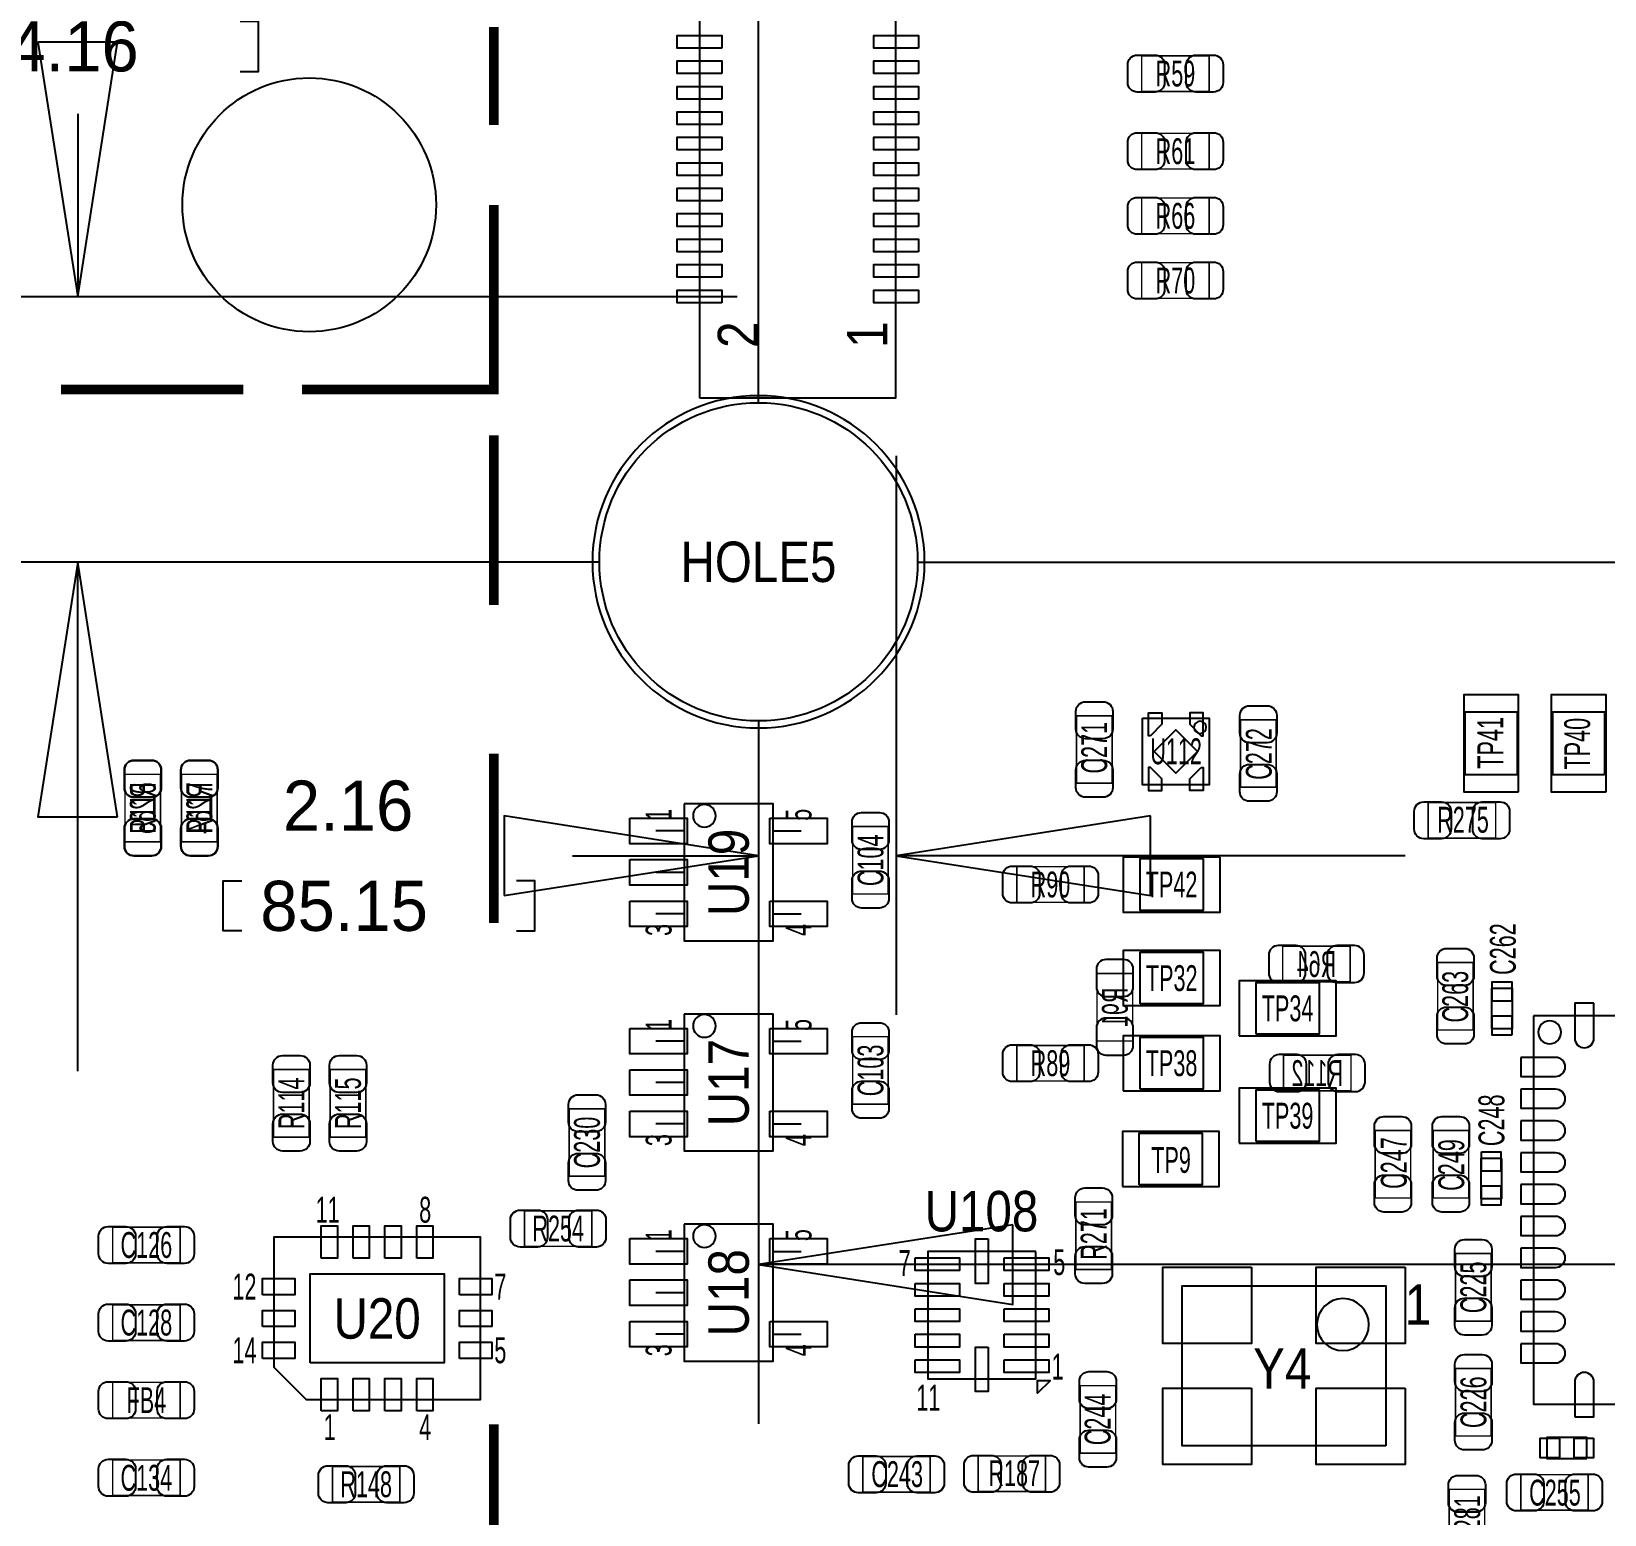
# Model space of a CAD drawing. Extents: x -31 to 174, y -12 to 124.
# Drawn here: x 35.92 to 60.64, y 23.21 to 46.51 of the extents above; entities that cross this region are included whole.
import ezdxf
from ezdxf.enums import TextEntityAlignment as Align

# ---------------------------------------------------------------- set-up
doc = ezdxf.new("R2010")
doc.units = 0
for name, color, linetype in [('BG_DIMENSION', 1, 'CONTINUOUS'), ('PG_ASSEMBLY_BOTTOM', 140, 'CONTINUOUS'), ('PG_ASSEMBLY_TOP', 140, 'CONTINUOUS'), ('PIN_BOTTOM', 2, 'CONTINUOUS'), ('PIN_TOP', 160, 'CONTINUOUS'), ('RD_ASSEMBLY_BOTTOM', 140, 'CONTINUOUS'), ('RD_ASSEMBLY_TOP', 140, 'CONTINUOUS')]:
    doc.layers.add(name, color=color, linetype=linetype)

msp = doc.modelspace()

# ---------------------------------------------------------------- linework, layer by layer
at = {"layer": 'BG_DIMENSION'}
for points in [[(47.3456, 40.671242), (47.3456, 71.003922)], [(39.19728, 45.88002), (39.48938, 45.88002), (39.48938, 46.66742), (39.19728, 46.66742)], [(36.01974, 46.340776), (36.64458, 42.340784), (37.26942, 46.340776), (36.01974, 46.340776)], [(36.64458, 45.21327), (36.64458, 42.340784)], [(47.008288, 42.340784), (34.144458, 42.340784)], [(49.50841, 39.840662), (49.50841, 31.058358)], [(44.845478, 38.17112), (-28.512262, 38.17112)], [(44.845478, 38.17112), (34.144458, 38.17112)], [(37.26942, 34.171128), (36.64458, 38.17112), (36.01974, 34.171128), (37.26942, 34.171128)], [(36.64458, 30.171136), (36.64458, 38.17112)], [(49.845722, 38.17112), (91.143582, 38.17112)], [(49.845722, 38.17112), (85.672422, 38.17112)], [(47.3456, 35.670998), (47.3456, 31.058358)], [(47.3456, 35.670998), (47.3456, 24.634698)], [(43.345608, 32.93364), (47.3456, 33.55848), (43.345608, 34.18332), (43.345608, 32.93364)], [(53.508402, 34.18332), (49.50841, 33.55848), (53.508402, 32.93364), (53.508402, 34.18332)], [(44.42333, 33.55848), (47.3456, 33.55848)], [(57.508394, 33.55848), (49.50841, 33.55848)], [(39.22268, 32.37738), (38.93058, 32.37738), (38.93058, 33.16478), (39.22268, 33.16478)], [(43.54068, 32.37738), (43.83278, 32.37738), (43.83278, 33.16478), (43.54068, 33.16478)], [(51.345592, 27.75966), (47.3456, 27.13482), (51.345592, 26.50998), (51.345592, 27.75966)], [(63.21933, 27.13482), (47.3456, 27.13482)]]:
    msp.add_lwpolyline(points, dxfattribs=at)
at = {"layer": 'PG_ASSEMBLY_BOTTOM', "const_width": 0.024892}
for points in [[(37.388292, 33.77692), (37.948108, 33.77692), (37.948108, 34.837116), (37.388292, 34.837116), (37.388292, 33.77692)], [(38.277292, 33.77692), (38.837108, 33.77692), (38.837108, 34.837116), (38.277292, 34.837116), (38.277292, 33.77692)], [(56.645048, 31.576772), (56.645048, 32.136588), (55.584852, 32.136588), (55.584852, 31.576772), (56.645048, 31.576772)], [(52.666392, 30.647132), (53.226208, 30.647132), (53.226208, 31.707328), (52.666392, 31.707328), (52.666392, 30.647132)], [(56.659018, 29.863542), (56.659018, 30.423358), (55.598822, 30.423358), (55.598822, 29.863542), (56.659018, 29.863542)]]:
    msp.add_lwpolyline(points, dxfattribs=at)
at = {"layer": 'PG_ASSEMBLY_TOP'}
for points in [[(46.42612, 40.748966), (46.42612, 61.545216), (49.49952, 61.545216), (49.49952, 40.748966), (46.42612, 40.748966)], [(59.293506, 34.56432), (59.293506, 36.08832), (58.429906, 36.08832), (58.429906, 34.56432), (59.293506, 34.56432)], [(60.668916, 34.56051), (60.668916, 36.08451), (59.805316, 36.08451), (59.805316, 34.56051), (60.668916, 34.56051)], [(46.175676, 34.372042), (46.175676, 32.221932), (47.575724, 32.221932), (47.575724, 34.372042), (46.175676, 34.372042)], [(46.1899, 33.9471), (45.7327, 33.9471)], [(47.5615, 33.9471), (48.0187, 33.9471)], [(54.600094, 33.537906), (53.076094, 33.537906), (53.076094, 32.674306), (54.600094, 32.674306), (54.600094, 33.537906)], [(46.1899, 33.29686), (45.7327, 33.29686)], [(46.1899, 32.64662), (45.7327, 32.64662)], [(47.5615, 32.64662), (48.0187, 32.64662)], [(53.07838, 31.2039), (54.60238, 31.2039), (54.60238, 32.0675), (53.07838, 32.0675), (53.07838, 31.2039)], [(54.89956, 30.72892), (56.42356, 30.72892), (56.42356, 31.59252), (54.89956, 31.59252), (54.89956, 30.72892)], [(46.175676, 31.070042), (46.175676, 28.919932), (47.575724, 28.919932), (47.575724, 31.070042), (46.175676, 31.070042)], [(53.07584, 29.867098), (54.59984, 29.867098), (54.59984, 30.730698), (53.07584, 30.730698), (53.07584, 29.867098)], [(46.1899, 30.6451), (45.7327, 30.6451)], [(47.5615, 30.6451), (48.0187, 30.6451)], [(46.1899, 29.99486), (45.7327, 29.99486)], [(54.89956, 29.04236), (56.42356, 29.04236), (56.42356, 29.90596), (54.89956, 29.90596), (54.89956, 29.04236)], [(46.1899, 29.34462), (45.7327, 29.34462)], [(47.5615, 29.34462), (48.0187, 29.34462)], [(53.06441, 28.36291), (54.58841, 28.36291), (54.58841, 29.22651), (53.06441, 29.22651), (53.06441, 28.36291)], [(46.175676, 27.768042), (46.175676, 25.617932), (47.575724, 25.617932), (47.575724, 27.768042), (46.175676, 27.768042)], [(40.234108, 25.01392), (42.976292, 25.01392), (42.976292, 27.56408), (39.726108, 27.56408), (39.726108, 25.52192), (40.234108, 25.01392)], [(46.1899, 27.3431), (45.7327, 27.3431)], [(47.5615, 27.3431), (48.0187, 27.3431)], [(51.707034, 27.339798), (50.007266, 27.339798), (50.007266, 25.339802), (51.707034, 25.339802), (51.707034, 27.339798)], [(57.20461, 24.286718), (54.00421, 24.286718), (54.00421, 26.801318), (57.20461, 26.801318), (57.20461, 24.286718)], [(46.1899, 26.69286), (45.7327, 26.69286)], [(46.1899, 26.04262), (45.7327, 26.04262)], [(47.5615, 26.04262), (48.0187, 26.04262)]]:
    msp.add_lwpolyline(points, dxfattribs=at)
for points, const_width in [([(43.184318, 45.040804), (43.184318, 46.58106)], 0.1524), ([(54.428898, 46.126908), (54.428898, 45.567092), (53.368702, 45.567092), (53.368702, 46.126908), (54.428898, 46.126908)], 0.024892), ([(54.428898, 44.907708), (54.428898, 44.347892), (53.368702, 44.347892), (53.368702, 44.907708), (54.428898, 44.907708)], 0.024892), ([(40.172132, 40.884094), (43.184318, 40.884094), (43.184318, 43.780964)], 0.1524), ([(54.428898, 43.891708), (54.428898, 43.331892), (53.368702, 43.331892), (53.368702, 43.891708), (54.428898, 43.891708)], 0.024892), ([(54.428898, 42.875708), (54.428898, 42.315892), (53.368702, 42.315892), (53.368702, 42.875708), (54.428898, 42.875708)], 0.024892), ([(36.381182, 40.884094), (39.250112, 40.884094)], 0.1524), ([(43.184318, 40.16375), (43.184318, 37.499798)], 0.1524), ([(52.904898, 34.697162), (52.345082, 34.697162), (52.345082, 35.757358), (52.904898, 35.757358), (52.904898, 34.697162)], 0.024892), ([(54.921912, 35.693858), (55.481728, 35.693858), (55.481728, 34.633662), (54.921912, 34.633662), (54.921912, 35.693858)], 0.024892), ([(43.184318, 35.16376), (43.184318, 32.499808)], 0.1524), ([(37.948108, 33.77692), (37.388292, 33.77692), (37.388292, 34.837116), (37.948108, 34.837116), (37.948108, 33.77692)], 0.024892), ([(38.837108, 33.77692), (38.277292, 33.77692), (38.277292, 34.837116), (38.837108, 34.837116), (38.837108, 33.77692)], 0.024892), ([(57.871614, 33.834832), (57.871614, 34.394648), (58.93181, 34.394648), (58.93181, 33.834832), (57.871614, 33.834832)], 0.024892), ([(48.825912, 34.017204), (49.385728, 34.017204), (49.385728, 32.957008), (48.825912, 32.957008), (48.825912, 34.017204)], 0.024892), ([(51.404774, 32.826198), (51.404774, 33.386014), (52.46497, 33.386014), (52.46497, 32.826198), (51.404774, 32.826198)], 0.024892), ([(58.020712, 31.881318), (58.580528, 31.881318), (58.580528, 30.821122), (58.020712, 30.821122), (58.020712, 31.881318)], 0.024892), ([(48.825912, 30.715204), (49.385728, 30.715204), (49.385728, 29.655008), (48.825912, 29.655008), (48.825912, 30.715204)], 0.024892), ([(51.40452, 30.01899), (51.40452, 30.578806), (52.464716, 30.578806), (52.464716, 30.01899), (51.40452, 30.01899)], 0.024892), ([(40.283892, 29.138626), (39.724076, 29.138626), (39.724076, 30.198822), (40.283892, 30.198822), (40.283892, 29.138626)], 0.024892), ([(41.172892, 29.138626), (40.613076, 29.138626), (40.613076, 30.198822), (41.172892, 30.198822), (41.172892, 29.138626)], 0.024892), ([(44.929298, 28.522422), (44.369482, 28.522422), (44.369482, 29.582618), (44.929298, 29.582618), (44.929298, 28.522422)], 0.024892), ([(57.036462, 29.240988), (57.596278, 29.240988), (57.596278, 28.180792), (57.036462, 28.180792), (57.036462, 29.240988)], 0.024892), ([(58.508138, 28.180792), (57.948322, 28.180792), (57.948322, 29.240988), (58.508138, 29.240988), (58.508138, 28.180792)], 0.024892), ([(44.727368, 27.981148), (44.727368, 27.421332), (43.667172, 27.421332), (43.667172, 27.981148), (44.727368, 27.981148)], 0.024892), ([(52.894738, 27.058112), (52.334922, 27.058112), (52.334922, 28.118308), (52.894738, 28.118308), (52.894738, 27.058112)], 0.024892), ([(38.254178, 27.723084), (38.254178, 27.163268), (37.193982, 27.163268), (37.193982, 27.723084), (38.254178, 27.723084)], 0.024892), ([(58.860944, 26.247344), (58.301128, 26.247344), (58.301128, 27.30754), (58.860944, 27.30754), (58.860944, 26.247344)], 0.024892), ([(38.254178, 26.503884), (38.254178, 25.944068), (37.193982, 25.944068), (37.193982, 26.503884), (38.254178, 26.503884)], 0.024892), ([(58.302906, 25.502616), (58.862722, 25.502616), (58.862722, 24.44242), (58.302906, 24.44242), (58.302906, 25.502616)], 0.024892), ([(37.193982, 24.724868), (37.193982, 25.284684), (38.254178, 25.284684), (38.254178, 24.724868), (37.193982, 24.724868)], 0.024892), ([(52.959508, 24.172672), (52.399692, 24.172672), (52.399692, 25.232868), (52.959508, 25.232868), (52.959508, 24.172672)], 0.024892), ([(43.184318, 24.62276), (43.184318, 22.499828)], 0.1524), ([(37.193982, 23.505668), (37.193982, 24.065484), (38.254178, 24.065484), (38.254178, 23.505668), (37.193982, 23.505668)], 0.024892), ([(50.044858, 24.119078), (50.044858, 23.559262), (48.984662, 23.559262), (48.984662, 24.119078), (50.044858, 24.119078)], 0.024892), ([(51.857148, 24.127968), (51.857148, 23.568152), (50.796952, 23.568152), (50.796952, 24.127968), (51.857148, 24.127968)], 0.024892), ([(40.648382, 23.404068), (40.648382, 23.963884), (41.708578, 23.963884), (41.708578, 23.404068), (40.648382, 23.404068)], 0.024892), ([(59.327542, 23.274782), (59.327542, 23.834598), (60.387738, 23.834598), (60.387738, 23.274782), (59.327542, 23.274782)], 0.024892), ([(58.20029, 23.603966), (58.760106, 23.603966), (58.760106, 22.54377), (58.20029, 22.54377), (58.20029, 23.603966)], 0.024892)]:
    msp.add_lwpolyline(points, dxfattribs=dict(at, const_width=const_width))
for points in [[(49.955704, 38.1762, 1), (44.735496, 38.1762, 1), (49.955704, 38.1762)], [(54.38267, 35.575748, 1), (54.190646, 35.575748, 1), (54.38267, 35.575748)], [(46.6725, 34.18586, 1), (46.3169, 34.18586, 1), (46.6725, 34.18586)], [(46.6725, 30.88386, 1), (46.3169, 30.88386, 1), (46.6725, 30.88386)], [(59.961018, 30.7848, 1), (59.601862, 30.7848, 1), (59.961018, 30.7848)], [(46.6725, 27.58186, 1), (46.3169, 27.58186, 1), (46.6725, 27.58186)], [(56.94045, 26.191718, 1), (56.12257, 26.191718, 1), (56.94045, 26.191718)]]:
    msp.add_lwpolyline(points, format="xyb", dxfattribs=at)
for points in [[(53.38064, 35.719766), (54.430676, 35.719766), (54.430676, 34.66973), (53.38064, 34.66973)], [(58.86704, 30.84449), (59.19724, 30.84449), (59.19724, 31.47441), (58.86704, 31.47441)], [(59.525408, 31.040832), (59.525408, 24.940768), (65.625472, 24.940768), (65.625472, 31.040832)], [(59.02706, 28.80233), (58.69686, 28.80233), (58.69686, 28.17241), (59.02706, 28.17241)], [(51.933348, 25.315926), (51.73091, 25.113488), (51.73091, 25.315926)], [(60.36564, 24.08809), (60.36564, 24.41829), (59.73572, 24.41829), (59.73572, 24.08809)]]:
    msp.add_lwpolyline(points, close=True, dxfattribs=at)
at = {"layer": 'PIN_BOTTOM'}
for points in [[(37.378132, 34.906966), (37.378132, 34.627058, 0.414846), (37.528246, 34.476944), (37.808154, 34.476944, 0.414846), (37.958268, 34.627058), (37.958268, 34.906966, 0.414846), (37.808154, 35.05708), (37.528246, 35.05708, 0.414846)], [(38.267132, 34.906966), (38.267132, 34.627058, 0.414846), (38.417246, 34.476944), (38.697154, 34.476944, 0.414846), (38.847268, 34.627058), (38.847268, 34.906966, 0.414846), (38.697154, 35.05708), (38.417246, 35.05708, 0.414846)], [(37.958268, 33.70707), (37.958268, 33.986978, 0.414846), (37.808154, 34.137092), (37.528246, 34.137092, 0.414846), (37.378132, 33.986978), (37.378132, 33.70707, 0.414846), (37.528246, 33.556956), (37.808154, 33.556956, 0.414846)], [(38.847268, 33.70707), (38.847268, 33.986978, 0.414846), (38.697154, 34.137092), (38.417246, 34.137092, 0.414846), (38.267132, 33.986978), (38.267132, 33.70707, 0.414846), (38.417246, 33.556956), (38.697154, 33.556956, 0.414846)], [(55.515002, 31.566612), (55.79491, 31.566612, 0.414846), (55.945024, 31.716726), (55.945024, 31.996634, 0.414846), (55.79491, 32.146748), (55.515002, 32.146748, 0.414846), (55.364888, 31.996634), (55.364888, 31.716726, 0.414846)], [(56.714898, 32.146748), (56.43499, 32.146748, 0.414846), (56.284876, 31.996634), (56.284876, 31.716726, 0.414846), (56.43499, 31.566612), (56.714898, 31.566612, 0.414846), (56.865012, 31.716726), (56.865012, 31.996634, 0.414846)], [(52.656232, 31.777178), (52.656232, 31.49727, 0.414846), (52.806346, 31.347156), (53.086254, 31.347156, 0.414846), (53.236368, 31.49727), (53.236368, 31.777178, 0.414846), (53.086254, 31.927292), (52.806346, 31.927292, 0.414846)], [(53.236368, 30.577282), (53.236368, 30.85719, 0.414846), (53.086254, 31.007304), (52.806346, 31.007304, 0.414846), (52.656232, 30.85719), (52.656232, 30.577282, 0.414846), (52.806346, 30.427168), (53.086254, 30.427168, 0.414846)], [(55.528972, 29.853382), (55.80888, 29.853382, 0.414846), (55.958994, 30.003496), (55.958994, 30.283404, 0.414846), (55.80888, 30.433518), (55.528972, 30.433518, 0.414846), (55.378858, 30.283404), (55.378858, 30.003496, 0.414846)], [(56.728868, 30.433518), (56.44896, 30.433518, 0.414846), (56.298846, 30.283404), (56.298846, 30.003496, 0.414846), (56.44896, 29.853382), (56.728868, 29.853382, 0.414846), (56.878982, 30.003496), (56.878982, 30.283404, 0.414846)]]:
    msp.add_lwpolyline(points, format="xyb", close=True, dxfattribs=at)
for centre, radius in [((40.2844, 43.784266), 1.9939), ((47.3456, 38.1762), 2.499995)]:
    msp.add_circle(centre, radius, dxfattribs=at)
at = {"layer": 'PIN_TOP'}
for points in [[(46.767242, 46.246415), (46.067218, 46.246415), (46.067218, 46.446313), (46.767242, 46.446313)], [(49.858422, 46.246415), (49.158398, 46.246415), (49.158398, 46.446313), (49.858422, 46.446313)], [(46.767242, 45.846365), (46.067218, 45.846365), (46.067218, 46.046263), (46.767242, 46.046263)], [(49.858422, 45.846365), (49.158398, 45.846365), (49.158398, 46.046263), (49.858422, 46.046263)], [(46.767242, 45.446315), (46.067218, 45.446315), (46.067218, 45.646213), (46.767242, 45.646213)], [(49.858422, 45.446315), (49.158398, 45.446315), (49.158398, 45.646213), (49.858422, 45.646213)], [(46.767242, 45.046265), (46.067218, 45.046265), (46.067218, 45.246163), (46.767242, 45.246163)], [(49.858422, 45.046265), (49.158398, 45.046265), (49.158398, 45.246163), (49.858422, 45.246163)], [(46.767242, 44.646215), (46.067218, 44.646215), (46.067218, 44.846113), (46.767242, 44.846113)], [(49.858422, 44.646215), (49.158398, 44.646215), (49.158398, 44.846113), (49.858422, 44.846113)], [(46.767242, 44.246165), (46.067218, 44.246165), (46.067218, 44.446063), (46.767242, 44.446063)], [(49.858422, 44.246165), (49.158398, 44.246165), (49.158398, 44.446063), (49.858422, 44.446063)], [(46.767242, 43.846115), (46.067218, 43.846115), (46.067218, 44.046013), (46.767242, 44.046013)], [(49.858422, 43.846115), (49.158398, 43.846115), (49.158398, 44.046013), (49.858422, 44.046013)], [(46.767242, 43.446065), (46.067218, 43.446065), (46.067218, 43.645963), (46.767242, 43.645963)], [(49.858422, 43.446065), (49.158398, 43.446065), (49.158398, 43.645963), (49.858422, 43.645963)], [(46.767242, 43.046015), (46.067218, 43.046015), (46.067218, 43.245913), (46.767242, 43.245913)], [(49.858422, 43.046015), (49.158398, 43.046015), (49.158398, 43.245913), (49.858422, 43.245913)], [(46.767242, 42.645965), (46.067218, 42.645965), (46.067218, 42.845863), (46.767242, 42.845863)], [(49.858422, 42.645965), (49.158398, 42.645965), (49.158398, 42.845863), (49.858422, 42.845863)], [(46.767242, 42.245915), (46.067218, 42.245915), (46.067218, 42.445813), (46.767242, 42.445813)], [(49.858422, 42.245915), (49.158398, 42.245915), (49.158398, 42.445813), (49.858422, 42.445813)], [(53.505608, 35.444684), (53.475636, 35.444684), (53.475636, 35.804856), (53.68544, 35.804856), (53.68544, 35.62477)], [(54.305708, 35.444684), (54.33568, 35.444684), (54.33568, 35.804856), (54.125876, 35.804856), (54.125876, 35.62477)], [(59.268106, 34.83102), (58.455306, 34.83102), (58.455306, 35.82162), (59.268106, 35.82162)], [(60.643516, 34.82721), (59.830716, 34.82721), (59.830716, 35.81781), (60.643516, 35.81781)], [(53.566204, 35.194748), (53.905658, 35.534202), (54.245112, 35.194748), (53.905658, 34.855294)], [(53.505608, 34.944812), (53.475636, 34.944812), (53.475636, 34.58464), (53.68544, 34.58464), (53.68544, 34.764726)], [(54.305708, 34.944812), (54.33568, 34.944812), (54.33568, 34.58464), (54.125876, 34.58464), (54.125876, 34.764726)], [(45.325919, 34.147125), (46.225841, 34.147125), (46.225841, 33.747075), (45.325919, 33.747075)], [(47.525559, 34.147125), (48.425481, 34.147125), (48.425481, 33.747075), (47.525559, 33.747075)], [(45.325919, 33.496885), (46.225841, 33.496885), (46.225841, 33.096835), (45.325919, 33.096835)], [(54.333394, 33.512506), (54.333394, 32.699706), (53.342794, 32.699706), (53.342794, 33.512506)], [(45.325919, 32.846645), (46.225841, 32.846645), (46.225841, 32.446595), (45.325919, 32.446595)], [(47.525559, 32.846645), (48.425481, 32.846645), (48.425481, 32.446595), (47.525559, 32.446595)], [(53.34508, 31.2293), (53.34508, 32.0421), (54.33568, 32.0421), (54.33568, 31.2293)], [(55.16626, 30.75432), (55.16626, 31.56712), (56.15686, 31.56712), (56.15686, 30.75432)], [(59.18454, 31.274004), (58.87974, 31.274004), (58.87974, 31.578804), (59.18454, 31.578804)], [(59.18454, 30.740096), (58.87974, 30.740096), (58.87974, 31.044896), (59.18454, 31.044896)], [(45.325919, 30.845125), (46.225841, 30.845125), (46.225841, 30.445075), (45.325919, 30.445075)], [(47.525559, 30.845125), (48.425481, 30.845125), (48.425481, 30.445075), (47.525559, 30.445075)], [(53.34254, 29.892498), (53.34254, 30.705298), (54.33314, 30.705298), (54.33314, 29.892498)], [(45.325919, 30.194885), (46.225841, 30.194885), (46.225841, 29.794835), (45.325919, 29.794835)], [(55.16626, 29.06776), (55.16626, 29.88056), (56.15686, 29.88056), (56.15686, 29.06776)], [(45.325919, 29.544645), (46.225841, 29.544645), (46.225841, 29.144595), (45.325919, 29.144595)], [(47.525559, 29.544645), (48.425481, 29.544645), (48.425481, 29.144595), (47.525559, 29.144595)], [(53.33111, 28.38831), (53.33111, 29.20111), (54.32171, 29.20111), (54.32171, 28.38831)], [(58.70956, 28.906724), (59.01436, 28.906724), (59.01436, 28.601924), (58.70956, 28.601924)], [(58.70956, 28.372816), (59.01436, 28.372816), (59.01436, 28.068016), (58.70956, 28.068016)], [(40.474138, 27.234896), (40.474138, 27.742896), (40.728138, 27.742896), (40.728138, 27.234896)], [(40.974264, 27.234896), (40.974264, 27.742896), (41.228264, 27.742896), (41.228264, 27.234896)], [(41.474136, 27.234896), (41.474136, 27.742896), (41.728136, 27.742896), (41.728136, 27.234896)], [(41.974262, 27.234896), (41.974262, 27.742896), (42.228262, 27.742896), (42.228262, 27.234896)], [(45.325919, 27.543125), (46.225841, 27.543125), (46.225841, 27.143075), (45.325919, 27.143075)], [(47.525559, 27.543125), (48.425481, 27.543125), (48.425481, 27.143075), (47.525559, 27.143075)], [(50.957099, 27.539696), (50.957099, 26.839672), (50.757201, 26.839672), (50.757201, 27.539696)], [(49.807114, 27.239849), (50.507138, 27.239849), (50.507138, 27.039951), (49.807114, 27.039951)], [(51.207162, 27.239849), (51.907186, 27.239849), (51.907186, 27.039951), (51.207162, 27.039951)], [(40.2971, 25.5905), (40.2971, 26.9875), (42.4053, 26.9875), (42.4053, 25.5905)], [(55.09641, 27.095958), (55.09641, 25.897078), (53.69941, 25.897078), (53.69941, 27.095958)], [(57.50941, 27.095958), (57.50941, 25.897078), (56.11241, 25.897078), (56.11241, 27.095958)], [(39.547292, 26.662126), (39.547292, 26.916126), (40.055292, 26.916126), (40.055292, 26.662126)], [(42.647108, 26.662126), (42.647108, 26.916126), (43.155108, 26.916126), (43.155108, 26.662126)], [(45.325919, 26.892885), (46.225841, 26.892885), (46.225841, 26.492835), (45.325919, 26.492835)], [(49.807114, 26.839799), (50.507138, 26.839799), (50.507138, 26.639901), (49.807114, 26.639901)], [(51.207162, 26.839799), (51.907186, 26.839799), (51.907186, 26.639901), (51.207162, 26.639901)], [(39.547292, 26.162), (39.547292, 26.416), (40.055292, 26.416), (40.055292, 26.162)], [(42.647108, 26.162), (42.647108, 26.416), (43.155108, 26.416), (43.155108, 26.162)], [(45.325919, 26.242645), (46.225841, 26.242645), (46.225841, 25.842595), (45.325919, 25.842595)], [(47.525559, 26.242645), (48.425481, 26.242645), (48.425481, 25.842595), (47.525559, 25.842595)], [(49.807114, 26.439749), (50.507138, 26.439749), (50.507138, 26.239851), (49.807114, 26.239851)], [(51.207162, 26.439749), (51.907186, 26.439749), (51.907186, 26.239851), (51.207162, 26.239851)], [(49.807114, 26.039699), (50.507138, 26.039699), (50.507138, 25.839801), (49.807114, 25.839801)], [(51.207162, 26.039699), (51.907186, 26.039699), (51.907186, 25.839801), (51.207162, 25.839801)], [(39.547292, 25.661874), (39.547292, 25.915874), (40.055292, 25.915874), (40.055292, 25.661874)], [(42.647108, 25.661874), (42.647108, 25.915874), (43.155108, 25.915874), (43.155108, 25.661874)], [(50.957099, 25.839928), (50.957099, 25.139904), (50.757201, 25.139904), (50.757201, 25.839928)], [(49.807114, 25.639649), (50.507138, 25.639649), (50.507138, 25.439751), (49.807114, 25.439751)], [(51.207162, 25.639649), (51.907186, 25.639649), (51.907186, 25.439751), (51.207162, 25.439751)], [(40.474138, 24.835104), (40.474138, 25.343104), (40.728138, 25.343104), (40.728138, 24.835104)], [(40.974264, 24.835104), (40.974264, 25.343104), (41.228264, 25.343104), (41.228264, 24.835104)], [(41.474136, 24.835104), (41.474136, 25.343104), (41.728136, 25.343104), (41.728136, 24.835104)], [(41.974262, 24.835104), (41.974262, 25.343104), (42.228262, 25.343104), (42.228262, 24.835104)], [(55.09641, 25.190958), (55.09641, 23.992078), (53.69941, 23.992078), (53.69941, 25.190958)], [(57.50941, 25.190958), (57.50941, 23.992078), (56.11241, 23.992078), (56.11241, 25.190958)], [(59.936126, 24.40559), (59.936126, 24.10079), (59.631326, 24.10079), (59.631326, 24.40559)], [(60.470034, 24.40559), (60.470034, 24.10079), (60.165234, 24.10079), (60.165234, 24.40559)]]:
    msp.add_lwpolyline(points, close=True, dxfattribs=at)
for points in [[(53.298852, 46.137068), (53.57876, 46.137068, -0.414846), (53.728874, 45.986954), (53.728874, 45.707046, -0.414846), (53.57876, 45.556932), (53.298852, 45.556932, -0.414846), (53.148738, 45.707046), (53.148738, 45.986954, -0.414846)], [(54.498748, 45.556932), (54.21884, 45.556932, -0.414846), (54.068726, 45.707046), (54.068726, 45.986954, -0.414846), (54.21884, 46.137068), (54.498748, 46.137068, -0.414846), (54.648862, 45.986954), (54.648862, 45.707046, -0.414846)], [(53.298852, 44.917868), (53.57876, 44.917868, -0.414846), (53.728874, 44.767754), (53.728874, 44.487846, -0.414846), (53.57876, 44.337732), (53.298852, 44.337732, -0.414846), (53.148738, 44.487846), (53.148738, 44.767754, -0.414846)], [(54.498748, 44.337732), (54.21884, 44.337732, -0.414846), (54.068726, 44.487846), (54.068726, 44.767754, -0.414846), (54.21884, 44.917868), (54.498748, 44.917868, -0.414846), (54.648862, 44.767754), (54.648862, 44.487846, -0.414846)], [(53.298852, 43.901868), (53.57876, 43.901868, -0.414846), (53.728874, 43.751754), (53.728874, 43.471846, -0.414846), (53.57876, 43.321732), (53.298852, 43.321732, -0.414846), (53.148738, 43.471846), (53.148738, 43.751754, -0.414846)], [(54.498748, 43.321732), (54.21884, 43.321732, -0.414846), (54.068726, 43.471846), (54.068726, 43.751754, -0.414846), (54.21884, 43.901868), (54.498748, 43.901868, -0.414846), (54.648862, 43.751754), (54.648862, 43.471846, -0.414846)], [(53.298852, 42.885868), (53.57876, 42.885868, -0.414846), (53.728874, 42.735754), (53.728874, 42.455846, -0.414846), (53.57876, 42.305732), (53.298852, 42.305732, -0.414846), (53.148738, 42.455846), (53.148738, 42.735754, -0.414846)], [(54.498748, 42.305732), (54.21884, 42.305732, -0.414846), (54.068726, 42.455846), (54.068726, 42.735754, -0.414846), (54.21884, 42.885868), (54.498748, 42.885868, -0.414846), (54.648862, 42.735754), (54.648862, 42.455846, -0.414846)], [(52.915058, 35.827208), (52.915058, 35.5473, -0.414846), (52.764944, 35.397186), (52.485036, 35.397186, -0.414846), (52.334922, 35.5473), (52.334922, 35.827208, -0.414846), (52.485036, 35.977322), (52.764944, 35.977322, -0.414846)], [(55.491888, 35.763708), (55.491888, 35.4838, -0.414846), (55.341774, 35.333686), (55.061866, 35.333686, -0.414846), (54.911752, 35.4838), (54.911752, 35.763708, -0.414846), (55.061866, 35.913822), (55.341774, 35.913822, -0.414846)], [(37.958268, 34.906966), (37.958268, 34.627058, -0.414846), (37.808154, 34.476944), (37.528246, 34.476944, -0.414846), (37.378132, 34.627058), (37.378132, 34.906966, -0.414846), (37.528246, 35.05708), (37.808154, 35.05708, -0.414846)], [(38.847268, 34.906966), (38.847268, 34.627058, -0.414846), (38.697154, 34.476944), (38.417246, 34.476944, -0.414846), (38.267132, 34.627058), (38.267132, 34.906966, -0.414846), (38.417246, 35.05708), (38.697154, 35.05708, -0.414846)], [(52.334922, 34.627312), (52.334922, 34.90722, -0.414846), (52.485036, 35.057334), (52.764944, 35.057334, -0.414846), (52.915058, 34.90722), (52.915058, 34.627312, -0.414846), (52.764944, 34.477198), (52.485036, 34.477198, -0.414846)], [(54.911752, 34.563812), (54.911752, 34.84372, -0.414846), (55.061866, 34.993834), (55.341774, 34.993834, -0.414846), (55.491888, 34.84372), (55.491888, 34.563812, -0.414846), (55.341774, 34.413698), (55.061866, 34.413698, -0.414846)], [(57.801764, 34.404808), (58.081672, 34.404808, -0.414846), (58.231786, 34.254694), (58.231786, 33.974786, -0.414846), (58.081672, 33.824672), (57.801764, 33.824672, -0.414846), (57.65165, 33.974786), (57.65165, 34.254694, -0.414846)], [(59.00166, 33.824672), (58.721752, 33.824672, -0.414846), (58.571638, 33.974786), (58.571638, 34.254694, -0.414846), (58.721752, 34.404808), (59.00166, 34.404808, -0.414846), (59.151774, 34.254694), (59.151774, 33.974786, -0.414846)], [(37.378132, 33.70707), (37.378132, 33.986978, -0.414846), (37.528246, 34.137092), (37.808154, 34.137092, -0.414846), (37.958268, 33.986978), (37.958268, 33.70707, -0.414846), (37.808154, 33.556956), (37.528246, 33.556956, -0.414846)], [(38.267132, 33.70707), (38.267132, 33.986978, -0.414846), (38.417246, 34.137092), (38.697154, 34.137092, -0.414846), (38.847268, 33.986978), (38.847268, 33.70707, -0.414846), (38.697154, 33.556956), (38.417246, 33.556956, -0.414846)], [(49.395888, 34.087054), (49.395888, 33.807146, -0.414846), (49.245774, 33.657032), (48.965866, 33.657032, -0.414846), (48.815752, 33.807146), (48.815752, 34.087054, -0.414846), (48.965866, 34.237168), (49.245774, 34.237168, -0.414846)], [(51.334924, 33.396174), (51.614832, 33.396174, -0.414846), (51.764946, 33.24606), (51.764946, 32.966152, -0.414846), (51.614832, 32.816038), (51.334924, 32.816038, -0.414846), (51.18481, 32.966152), (51.18481, 33.24606, -0.414846)], [(52.53482, 32.816038), (52.254912, 32.816038, -0.414846), (52.104798, 32.966152), (52.104798, 33.24606, -0.414846), (52.254912, 33.396174), (52.53482, 33.396174, -0.414846), (52.684934, 33.24606), (52.684934, 32.966152, -0.414846)], [(48.815752, 32.887158), (48.815752, 33.167066, -0.414846), (48.965866, 33.31718), (49.245774, 33.31718, -0.414846), (49.395888, 33.167066), (49.395888, 32.887158, -0.414846), (49.245774, 32.737044), (48.965866, 32.737044, -0.414846)], [(58.590688, 31.951168), (58.590688, 31.67126, -0.414846), (58.440574, 31.521146), (58.160666, 31.521146, -0.414846), (58.010552, 31.67126), (58.010552, 31.951168, -0.414846), (58.160666, 32.101282), (58.440574, 32.101282, -0.414846)], [(58.010552, 30.751272), (58.010552, 31.03118, -0.414846), (58.160666, 31.181294), (58.440574, 31.181294, -0.414846), (58.590688, 31.03118), (58.590688, 30.751272, -0.414846), (58.440574, 30.601158), (58.160666, 30.601158, -0.414846)], [(60.475622, 31.24073), (60.175394, 31.24073), (60.175394, 30.69082, 0.414214), (60.325508, 30.540706, 0.414214), (60.475622, 30.69082)], [(49.395888, 30.785054), (49.395888, 30.505146, -0.414846), (49.245774, 30.355032), (48.965866, 30.355032, -0.414846), (48.815752, 30.505146), (48.815752, 30.785054, -0.414846), (48.965866, 30.935168), (49.245774, 30.935168, -0.414846)], [(40.294052, 30.268672), (40.294052, 29.988764, -0.414846), (40.143938, 29.83865), (39.86403, 29.83865, -0.414846), (39.713916, 29.988764), (39.713916, 30.268672, -0.414846), (39.86403, 30.418786), (40.143938, 30.418786, -0.414846)], [(41.183052, 30.268672), (41.183052, 29.988764, -0.414846), (41.032938, 29.83865), (40.75303, 29.83865, -0.414846), (40.602916, 29.988764), (40.602916, 30.268672, -0.414846), (40.75303, 30.418786), (41.032938, 30.418786, -0.414846)], [(51.33467, 30.588966), (51.614578, 30.588966, -0.414846), (51.764692, 30.438852), (51.764692, 30.158944, -0.414846), (51.614578, 30.00883), (51.33467, 30.00883, -0.414846), (51.184556, 30.158944), (51.184556, 30.438852, -0.414846)], [(52.534566, 30.00883), (52.254658, 30.00883, -0.414846), (52.104544, 30.158944), (52.104544, 30.438852, -0.414846), (52.254658, 30.588966), (52.534566, 30.588966, -0.414846), (52.68468, 30.438852), (52.68468, 30.158944, -0.414846)], [(59.32551, 30.390846), (59.32551, 30.090618), (59.87542, 30.090618, 0.414214), (60.025534, 30.240732, 0.414214), (59.87542, 30.390846)], [(48.815752, 29.585158), (48.815752, 29.865066, -0.414846), (48.965866, 30.01518), (49.245774, 30.01518, -0.414846), (49.395888, 29.865066), (49.395888, 29.585158, -0.414846), (49.245774, 29.435044), (48.965866, 29.435044, -0.414846)], [(44.939458, 29.652468), (44.939458, 29.37256, -0.414846), (44.789344, 29.222446), (44.509436, 29.222446, -0.414846), (44.359322, 29.37256), (44.359322, 29.652468, -0.414846), (44.509436, 29.802582), (44.789344, 29.802582, -0.414846)], [(59.32551, 29.890974), (59.32551, 29.590746), (59.87542, 29.590746, 0.414214), (60.025534, 29.74086, 0.414214), (59.87542, 29.890974)], [(39.713916, 29.068776), (39.713916, 29.348684, -0.414846), (39.86403, 29.498798), (40.143938, 29.498798, -0.414846), (40.294052, 29.348684), (40.294052, 29.068776, -0.414846), (40.143938, 28.918662), (39.86403, 28.918662, -0.414846)], [(40.602916, 29.068776), (40.602916, 29.348684, -0.414846), (40.75303, 29.498798), (41.032938, 29.498798, -0.414846), (41.183052, 29.348684), (41.183052, 29.068776, -0.414846), (41.032938, 28.918662), (40.75303, 28.918662, -0.414846)], [(57.606438, 29.310838), (57.606438, 29.03093, -0.414846), (57.456324, 28.880816), (57.176416, 28.880816, -0.414846), (57.026302, 29.03093), (57.026302, 29.310838, -0.414846), (57.176416, 29.460952), (57.456324, 29.460952, -0.414846)], [(58.518298, 29.310838), (58.518298, 29.03093, -0.414846), (58.368184, 28.880816), (58.088276, 28.880816, -0.414846), (57.938162, 29.03093), (57.938162, 29.310838, -0.414846), (58.088276, 29.460952), (58.368184, 29.460952, -0.414846)], [(59.32551, 29.390848), (59.32551, 29.09062), (59.87542, 29.09062, 0.414214), (60.025534, 29.240734, 0.414214), (59.87542, 29.390848)], [(44.359322, 28.452572), (44.359322, 28.73248, -0.414846), (44.509436, 28.882594), (44.789344, 28.882594, -0.414846), (44.939458, 28.73248), (44.939458, 28.452572, -0.414846), (44.789344, 28.302458), (44.509436, 28.302458, -0.414846)], [(59.32551, 28.890976), (59.32551, 28.590748), (59.87542, 28.590748, 0.414214), (60.025534, 28.740862, 0.414214), (59.87542, 28.890976)], [(57.026302, 28.110942), (57.026302, 28.39085, -0.414846), (57.176416, 28.540964), (57.456324, 28.540964, -0.414846), (57.606438, 28.39085), (57.606438, 28.110942, -0.414846), (57.456324, 27.960828), (57.176416, 27.960828, -0.414846)], [(57.938162, 28.110942), (57.938162, 28.39085, -0.414846), (58.088276, 28.540964), (58.368184, 28.540964, -0.414846), (58.518298, 28.39085), (58.518298, 28.110942, -0.414846), (58.368184, 27.960828), (58.088276, 27.960828, -0.414846)], [(52.904898, 28.188158), (52.904898, 27.90825, -0.414846), (52.754784, 27.758136), (52.474876, 27.758136, -0.414846), (52.324762, 27.90825), (52.324762, 28.188158, -0.414846), (52.474876, 28.338272), (52.754784, 28.338272, -0.414846)], [(59.32551, 28.39085), (59.32551, 28.090622), (59.87542, 28.090622, 0.414214), (60.025534, 28.240736, 0.414214), (59.87542, 28.39085)], [(43.597322, 27.991308), (43.87723, 27.991308, -0.414846), (44.027344, 27.841194), (44.027344, 27.561286, -0.414846), (43.87723, 27.411172), (43.597322, 27.411172, -0.414846), (43.447208, 27.561286), (43.447208, 27.841194, -0.414846)], [(44.797218, 27.411172), (44.51731, 27.411172, -0.414846), (44.367196, 27.561286), (44.367196, 27.841194, -0.414846), (44.51731, 27.991308), (44.797218, 27.991308, -0.414846), (44.947332, 27.841194), (44.947332, 27.561286, -0.414846)], [(37.124132, 27.733244), (37.40404, 27.733244, -0.414846), (37.554154, 27.58313), (37.554154, 27.303222, -0.414846), (37.40404, 27.153108), (37.124132, 27.153108, -0.414846), (36.974018, 27.303222), (36.974018, 27.58313, -0.414846)], [(38.324028, 27.153108), (38.04412, 27.153108, -0.414846), (37.894006, 27.303222), (37.894006, 27.58313, -0.414846), (38.04412, 27.733244), (38.324028, 27.733244, -0.414846), (38.474142, 27.58313), (38.474142, 27.303222, -0.414846)], [(59.32551, 27.890978), (59.32551, 27.59075), (59.87542, 27.59075, 0.414214), (60.025534, 27.740864, 0.414214), (59.87542, 27.890978)], [(58.871104, 27.37739), (58.871104, 27.097482, -0.414846), (58.72099, 26.947368), (58.441082, 26.947368, -0.414846), (58.290968, 27.097482), (58.290968, 27.37739, -0.414846), (58.441082, 27.527504), (58.72099, 27.527504, -0.414846)], [(52.324762, 26.988262), (52.324762, 27.26817, -0.414846), (52.474876, 27.418284), (52.754784, 27.418284, -0.414846), (52.904898, 27.26817), (52.904898, 26.988262, -0.414846), (52.754784, 26.838148), (52.474876, 26.838148, -0.414846)], [(59.32551, 27.390852), (59.32551, 27.090624), (59.87542, 27.090624, 0.414214), (60.025534, 27.240738, 0.414214), (59.87542, 27.390852)], [(59.32551, 26.89098), (59.32551, 26.590752), (59.87542, 26.590752, 0.414214), (60.025534, 26.740866, 0.414214), (59.87542, 26.89098)], [(37.124132, 26.514044), (37.40404, 26.514044, -0.414846), (37.554154, 26.36393), (37.554154, 26.084022, -0.414846), (37.40404, 25.933908), (37.124132, 25.933908, -0.414846), (36.974018, 26.084022), (36.974018, 26.36393, -0.414846)], [(38.324028, 25.933908), (38.04412, 25.933908, -0.414846), (37.894006, 26.084022), (37.894006, 26.36393, -0.414846), (38.04412, 26.514044), (38.324028, 26.514044, -0.414846), (38.474142, 26.36393), (38.474142, 26.084022, -0.414846)], [(58.290968, 26.177494), (58.290968, 26.457402, -0.414846), (58.441082, 26.607516), (58.72099, 26.607516, -0.414846), (58.871104, 26.457402), (58.871104, 26.177494, -0.414846), (58.72099, 26.02738), (58.441082, 26.02738, -0.414846)], [(59.32551, 26.390854), (59.32551, 26.090626), (59.87542, 26.090626, 0.414214), (60.025534, 26.24074, 0.414214), (59.87542, 26.390854)], [(58.872882, 25.572466), (58.872882, 25.292558, -0.414846), (58.722768, 25.142444), (58.44286, 25.142444, -0.414846), (58.292746, 25.292558), (58.292746, 25.572466, -0.414846), (58.44286, 25.72258), (58.722768, 25.72258, -0.414846)], [(59.32551, 25.890982), (59.32551, 25.590754), (59.87542, 25.590754, 0.414214), (60.025534, 25.740868, 0.414214), (59.87542, 25.890982)], [(37.124132, 25.294844), (37.40404, 25.294844, -0.414846), (37.554154, 25.14473), (37.554154, 24.864822, -0.414846), (37.40404, 24.714708), (37.124132, 24.714708, -0.414846), (36.974018, 24.864822), (36.974018, 25.14473, -0.414846)], [(38.324028, 24.714708), (38.04412, 24.714708, -0.414846), (37.894006, 24.864822), (37.894006, 25.14473, -0.414846), (38.04412, 25.294844), (38.324028, 25.294844, -0.414846), (38.474142, 25.14473), (38.474142, 24.864822, -0.414846)], [(52.969668, 25.302718), (52.969668, 25.02281, -0.414846), (52.819554, 24.872696), (52.539646, 24.872696, -0.414846), (52.389532, 25.02281), (52.389532, 25.302718, -0.414846), (52.539646, 25.452832), (52.819554, 25.452832, -0.414846)], [(60.175394, 24.74087), (60.475622, 24.74087), (60.475622, 25.29078, 0.414214), (60.325508, 25.440894, 0.414214), (60.175394, 25.29078)], [(58.292746, 24.37257), (58.292746, 24.652478, -0.414846), (58.44286, 24.802592), (58.722768, 24.802592, -0.414846), (58.872882, 24.652478), (58.872882, 24.37257, -0.414846), (58.722768, 24.222456), (58.44286, 24.222456, -0.414846)], [(52.389532, 24.102822), (52.389532, 24.38273, -0.414846), (52.539646, 24.532844), (52.819554, 24.532844, -0.414846), (52.969668, 24.38273), (52.969668, 24.102822, -0.414846), (52.819554, 23.952708), (52.539646, 23.952708, -0.414846)], [(37.124132, 24.075644), (37.40404, 24.075644, -0.414846), (37.554154, 23.92553), (37.554154, 23.645622, -0.414846), (37.40404, 23.495508), (37.124132, 23.495508, -0.414846), (36.974018, 23.645622), (36.974018, 23.92553, -0.414846)], [(38.324028, 23.495508), (38.04412, 23.495508, -0.414846), (37.894006, 23.645622), (37.894006, 23.92553, -0.414846), (38.04412, 24.075644), (38.324028, 24.075644, -0.414846), (38.474142, 23.92553), (38.474142, 23.645622, -0.414846)], [(48.914812, 24.129238), (49.19472, 24.129238, -0.414846), (49.344834, 23.979124), (49.344834, 23.699216, -0.414846), (49.19472, 23.549102), (48.914812, 23.549102, -0.414846), (48.764698, 23.699216), (48.764698, 23.979124, -0.414846)], [(50.114708, 23.549102), (49.8348, 23.549102, -0.414846), (49.684686, 23.699216), (49.684686, 23.979124, -0.414846), (49.8348, 24.129238), (50.114708, 24.129238, -0.414846), (50.264822, 23.979124), (50.264822, 23.699216, -0.414846)], [(50.727102, 24.138128), (51.00701, 24.138128, -0.414846), (51.157124, 23.988014), (51.157124, 23.708106, -0.414846), (51.00701, 23.557992), (50.727102, 23.557992, -0.414846), (50.576988, 23.708106), (50.576988, 23.988014, -0.414846)], [(51.926998, 23.557992), (51.64709, 23.557992, -0.414846), (51.496976, 23.708106), (51.496976, 23.988014, -0.414846), (51.64709, 24.138128), (51.926998, 24.138128, -0.414846), (52.077112, 23.988014), (52.077112, 23.708106, -0.414846)], [(40.578532, 23.974044), (40.85844, 23.974044, -0.414846), (41.008554, 23.82393), (41.008554, 23.544022, -0.414846), (40.85844, 23.393908), (40.578532, 23.393908, -0.414846), (40.428418, 23.544022), (40.428418, 23.82393, -0.414846)], [(41.778428, 23.393908), (41.49852, 23.393908, -0.414846), (41.348406, 23.544022), (41.348406, 23.82393, -0.414846), (41.49852, 23.974044), (41.778428, 23.974044, -0.414846), (41.928542, 23.82393), (41.928542, 23.544022, -0.414846)], [(58.770266, 23.673816), (58.770266, 23.393908, -0.414846), (58.620152, 23.243794), (58.340244, 23.243794, -0.414846), (58.19013, 23.393908), (58.19013, 23.673816, -0.414846), (58.340244, 23.82393), (58.620152, 23.82393, -0.414846)], [(59.257692, 23.844758), (59.5376, 23.844758, -0.414846), (59.687714, 23.694644), (59.687714, 23.414736, -0.414846), (59.5376, 23.264622), (59.257692, 23.264622, -0.414846), (59.107578, 23.414736), (59.107578, 23.694644, -0.414846)], [(60.457588, 23.264622), (60.17768, 23.264622, -0.414846), (60.027566, 23.414736), (60.027566, 23.694644, -0.414846), (60.17768, 23.844758), (60.457588, 23.844758, -0.414846), (60.607702, 23.694644), (60.607702, 23.414736, -0.414846)]]:
    msp.add_lwpolyline(points, format="xyb", close=True, dxfattribs=at)
for centre, radius in [((40.2844, 43.784266), 1.9939), ((47.3456, 38.1762), 2.499995)]:
    msp.add_circle(centre, radius, dxfattribs=at)

# ---------------------------------------------------------------- texts
at = {"layer": 'BG_DIMENSION'}
for s, p in [('164.16', (34.38398, 45.88002)), ('2.16', (39.87038, 33.95218)), ('85.15', (39.51478, 32.37738))]:
    msp.add_text(s, height=0.7874, dxfattribs=at).set_placement(p)
at = {"layer": 'PG_ASSEMBLY_TOP', "width": 0.88}
for s, p in [('2', (47.34052, 41.536366)), ('1', (49.37252, 41.536366))]:
    msp.add_text(s, height=0.635, rotation=90, dxfattribs=at).set_placement(p)
at = {"layer": 'PG_ASSEMBLY_TOP', "width": 0.625}
for s, p in [('1', (45.97908, 34.2011)), ('5', (48.17872, 34.2011)), ('3', (45.97908, 32.39262)), ('4', (48.17872, 32.39262)), ('1', (45.97908, 30.8991)), ('5', (48.17872, 30.8991)), ('3', (45.97908, 29.09062)), ('4', (48.17872, 29.09062)), ('1', (45.97908, 27.5971)), ('5', (48.17872, 27.5971)), ('3', (45.97908, 25.78862)), ('4', (48.17872, 25.78862))]:
    msp.add_text(s, height=0.4064, rotation=90, dxfattribs=at).set_placement(p, align=Align.CENTER)
at = {"layer": 'PG_ASSEMBLY_TOP'}
for s, height, width, p in [('11', 0.4064, 0.625, (40.385238, 27.793696)), ('8', 0.4064, 0.625, (42.012362, 27.793696)), ('7', 0.4064, 0.625, (49.54905, 26.95575)), ('5', 0.4064, 0.625, (51.97856, 26.96972)), ('12', 0.4064, 0.625, (39.077392, 26.585926)), ('7', 0.4064, 0.625, (43.193208, 26.585926)), ('1', 0.635, 0.88, (57.50433, 26.18867)), ('14', 0.4064, 0.625, (39.077392, 25.585674)), ('5', 0.4064, 0.625, (43.193208, 25.585674)), ('1', 0.4064, 0.625, (51.95189, 25.32761)), ('11', 0.4064, 0.625, (49.82464, 24.83993)), ('1', 0.4064, 0.625, (40.512238, 24.377904)), ('4', 0.4064, 0.625, (42.012362, 24.377904))]:
    msp.add_text(s, height=height, dxfattribs=dict(at, width=width)).set_placement(p)
at = {"layer": 'RD_ASSEMBLY_BOTTOM', "text_generation_flag": 2, "width": 0.625}
for s, p in [('R265', (37.8714, 34.307018)), ('R264', (38.7604, 34.307018)), ('R91', (53.149246, 31.17723))]:
    msp.add_text(s, height=0.4064, rotation=90, dxfattribs=at).set_placement(p, align=Align.CENTER)
for s, p in [('R64', (56.11495, 31.65348)), ('R112', (56.12892, 29.94025))]:
    msp.add_text(s, height=0.4064, dxfattribs=at).set_placement(p, align=Align.CENTER)
at = {"layer": 'RD_ASSEMBLY_TOP'}
for s, height, width, p in [('R59', 0.4064, 0.625, (53.8988, 45.6438)), ('R61', 0.4064, 0.625, (53.8988, 44.4246)), ('R66', 0.4064, 0.625, (53.8988, 43.4086)), ('R70', 0.4064, 0.625, (53.8988, 42.3926)), ('HOLE5', 0.635, 0.88, (47.3456, 37.8587)), ('U112', 0.4064, 0.625, (53.90896, 34.99612)), ('R275', 0.4064, 0.625, (58.41873, 33.92043)), ('R90', 0.4064, 0.625, (51.934872, 32.902906)), ('TP42', 0.4064, 0.625, (53.838094, 32.902906)), ('TP32', 0.4064, 0.625, (53.84038, 31.4325)), ('TP34', 0.4064, 0.625, (55.66156, 30.95752)), ('R89', 0.4064, 0.625, (51.934618, 30.095698)), ('TP38', 0.4064, 0.625, (53.83784, 30.095698)), ('TP39', 0.4064, 0.625, (55.66156, 29.27096)), ('TP9', 0.4064, 0.625, (53.83022, 28.57627)), ('U108', 0.635, 0.88, (50.8508, 27.65679)), ('R254', 0.4064, 0.625, (44.19727, 27.49804)), ('C126', 0.4064, 0.625, (37.72408, 27.239976)), ('U20', 0.635, 0.88, (41.3512, 25.9715)), ('C128', 0.4064, 0.625, (37.72408, 26.020776)), ('FB4', 0.4064, 0.625, (37.72408, 24.801576)), ('C134', 0.4064, 0.625, (37.72408, 23.582376)), ('C243', 0.4064, 0.625, (49.52492, 23.63978)), ('R187', 0.4064, 0.625, (51.36515, 23.65375)), ('R148', 0.4064, 0.625, (41.17848, 23.480776)), ('C255', 0.4064, 0.625, (59.86399, 23.34895))]:
    msp.add_text(s, height=height, dxfattribs=dict(at, width=width)).set_placement(p, align=Align.CENTER)
for s, height, width, p in [('C271', 0.4064, 0.625, (52.82565, 35.2552)), ('TP41', 0.4064, 0.625, (59.05119, 35.3314)), ('TP40', 0.4064, 0.625, (60.41644, 35.3187)), ('C272', 0.4064, 0.625, (55.41264, 35.15741)), ('R116', 0.4064, 0.625, (37.8714, 34.307018)), ('R117', 0.4064, 0.625, (38.7604, 34.307018)), ('U19', 0.635, 0.88, (47.1932, 33.29686)), ('C104', 0.4064, 0.625, (49.30902, 33.487106)), ('C262', 0.4064, 0.625, (59.24804, 32.09163)), ('C263', 0.4064, 0.625, (58.50001, 31.3436)), ('U17', 0.635, 0.88, (47.1932, 29.99486)), ('C103', 0.4064, 0.625, (49.30902, 30.185106)), ('R114', 0.4064, 0.625, (40.207184, 29.668724)), ('R115', 0.4064, 0.625, (41.096184, 29.668724)), ('C248', 0.4064, 0.625, (59.06897, 29.40177)), ('C230', 0.4064, 0.625, (44.85259, 29.05252)), ('C247', 0.4064, 0.625, (57.53354, 28.72994)), ('C249', 0.4064, 0.625, (58.43778, 28.69946)), ('R271', 0.4064, 0.625, (52.81676, 27.61615)), ('U18', 0.635, 0.88, (47.1932, 26.69286)), ('C225', 0.4064, 0.625, (58.784236, 26.777442)), ('C226', 0.4064, 0.625, (58.786014, 24.972518)), ('C244', 0.4064, 0.625, (52.87899, 24.70277)), ('R281', 0.4064, 0.625, (58.68797, 23.10511))]:
    msp.add_text(s, height=height, rotation=90, dxfattribs=dict(at, width=width)).set_placement(p, align=Align.CENTER)
at = {"layer": 'RD_ASSEMBLY_TOP', "width": 0.88}
msp.add_text('Y4', height=0.635, dxfattribs=at).set_placement((55.12054, 25.18664))

doc.saveas('drawing.dxf')
